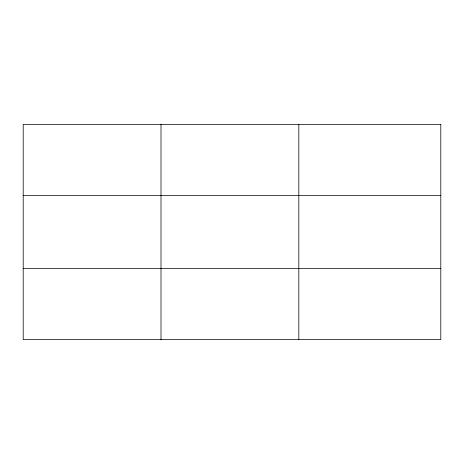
<?xml version="1.0" encoding="UTF-8"?>
<svg xmlns="http://www.w3.org/2000/svg" width="464" height="464" viewBox="0 0 464 464"><rect width="100%" height="100%" fill="white"/><g stroke="black" fill="none" stroke-linecap="round" stroke-linejoin="round"><path stroke-width="0.7" d="M161.008 339.596L161.008 124.404M298.816 339.596L298.816 124.404M23.2 195.419L440.8 195.419M23.2 268.581L440.8 268.581M440.8 124.404L23.2 124.404L23.2 339.596L440.8 339.596L440.8 124.404"/></g></svg>
